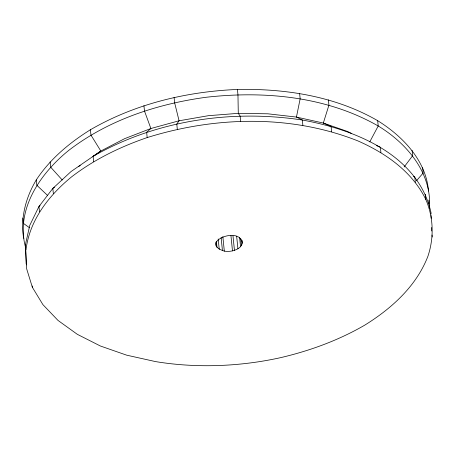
<?xml version="1.0" encoding="UTF-8"?>
<svg xmlns="http://www.w3.org/2000/svg" width="455" height="455" viewBox="0 0 455 455"><rect width="100%" height="100%" fill="white"/><g stroke="black" fill="none" stroke-linecap="round" stroke-linejoin="round"><path stroke-width="0.68" d="M23.853 238.318L23.444 237.004C20.566 217.012 26.009 197.095 36.258 179.935C50.01 159.074 69.331 142.864 90.403 129.76C134.947 103.928 186.226 91.597 237.419 89.453C285.689 88.486 335.38 96.261 377.673 120.672C402.607 136.233 426.096 160.365 428.496 191.037M26.549 264.895L26.145 263.582L25.452 244.557L29.757 225.379L38.959 206.513L52.825 188.427L71.025 171.563L100.834 151.026L124.596 138.678L150.889 128.509L179.071 120.785L208.441 115.684L238.283 113.34L267.864 113.807L296.444 117.072L323.334 123.055L347.859 131.609L351.664 133.537M25.992 249.875C29.564 220.089 48.975 195.349 71.566 176.881C94.27 159.426 120.171 146.84 147.181 137.575C215.209 116.338 290.978 114.341 357.852 140.891C385.652 153.096 412.258 171.62 425.874 199.603C433.575 217.587 434.104 237.686 427.945 256.199C416.336 286.297 391.459 308.621 364.597 325.24C338.548 340.312 310.162 350.697 280.917 357.584A204.136 121.138 -5.8 0 1 155.377 361.56L126.621 355.156L100.39 346.005L77.327 334.328L58.001 320.417L42.889 304.605L32.368 287.293L26.686 268.899L25.452 244.557M242.333 243.033C241.531 247.639 236.583 249.886 232.488 250.87A13.275 7.877 -5.8 0 1 224.326 251.132C198.374 242.868 239.614 225.219 242.333 243.033L242.049 240.257M369.744 141.915L378.213 125.984L377.673 120.672M404.159 166.945L412.645 155.707L412.111 150.395M416.416 180.806L423.173 173.025L422.632 167.707M78.647 166.695L80.194 165.262M40.08 205.654L38.959 206.513L39.494 211.831M54.554 187.193L52.825 188.427L53.366 193.745M93.645 161.656L93.104 156.338L100.834 151.026L90.943 135.072L90.403 129.76M93.104 156.338C155.866 120.393 231.203 109.268 302.325 120.023C354.633 129.493 418.344 154.723 431.016 212.684L431.067 214.095M376.507 145.583L380.374 147.249L380.915 152.567M413.549 176.341L414.806 176.972L415.347 182.29M29.581 227.79L23.29 223.297L22.75 217.979M47.633 195.496L36.798 185.248L36.258 179.935M62.25 179.998L50.67 167.161L50.13 161.849M25.611 247.571C15.14 209.653 40.506 173.065 68.864 150.298C108.398 119.921 157.077 103.979 206.035 97.279C264.418 90.699 326.417 96.363 378.213 125.984C406.844 143.359 432.102 172.911 429.474 208.327M432.045 235.025L432.25 237.021M425.334 194.291L425.874 199.603M328.379 99.844L328.92 105.156L323.334 123.055L331.081 126.422L331.615 131.74M299.623 93.44L300.163 98.758L296.444 117.072L302.325 120.023L302.865 125.335M237.419 89.453L237.959 94.765L238.283 113.34L240.115 116.031L240.655 121.349M240.746 238.568L241.451 245.507M239.637 237.669L240.553 246.678M236.663 236.287L237.931 248.766M232.971 235.775L234.45 250.335M230.941 235.616L232.488 250.87M222.842 236.572L224.326 251.132M221.113 237.538L222.455 250.711M218.19 238.96L219.247 249.357M216.375 241.184L217.007 247.423M215.903 242.14L216.324 246.297M174.083 97.415L174.623 102.728L179.071 120.785L176.779 123.993L177.319 129.311M143.939 105.679L144.48 110.992L150.889 128.509L146.641 132.257L147.181 137.575M32.231 285.962L32.368 287.293M431.118 215.499L431.221 218.32M431.556 227.477L431.687 230.998M428.832 200.194L428.957 203.715"/></g></svg>
